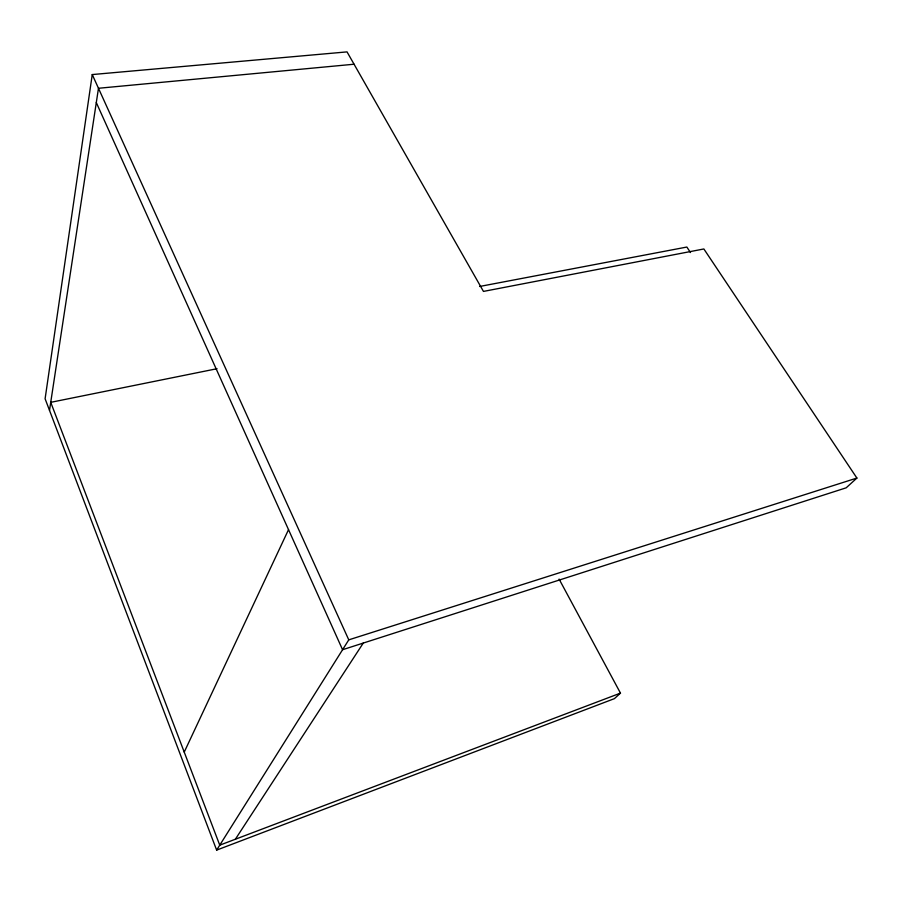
<?xml version="1.0" encoding="UTF-8"?>
<svg xmlns="http://www.w3.org/2000/svg" width="902" height="902" viewBox="0 0 902 902"><rect width="100%" height="100%" fill="white"/><g stroke="black" fill="none" stroke-linecap="round" stroke-linejoin="round"><path stroke-width="1.35" d="M96.3 102.557L342.568 649.722L846.166 487.824L856.9 478.06L703.864 248.963L483.461 291.414L347.033 51.888L92.252 74.562L45.1 398.774L216.638 850.112L614.409 698.644L620.475 693.119L559.093 579.095M49.509 410.387L98.476 88.272L354.058 64.222M184.233 752.099L288.527 529.643M216.638 850.112L348.77 639.856L856.9 478.06M235.354 839.243L363.28 643.058M620.475 693.119L219.75 845.163L50.737 402.337L217.055 368.704M479.616 286.475L686.85 247.047L690.504 252.56M92.252 74.562L348.77 639.856"/></g></svg>
